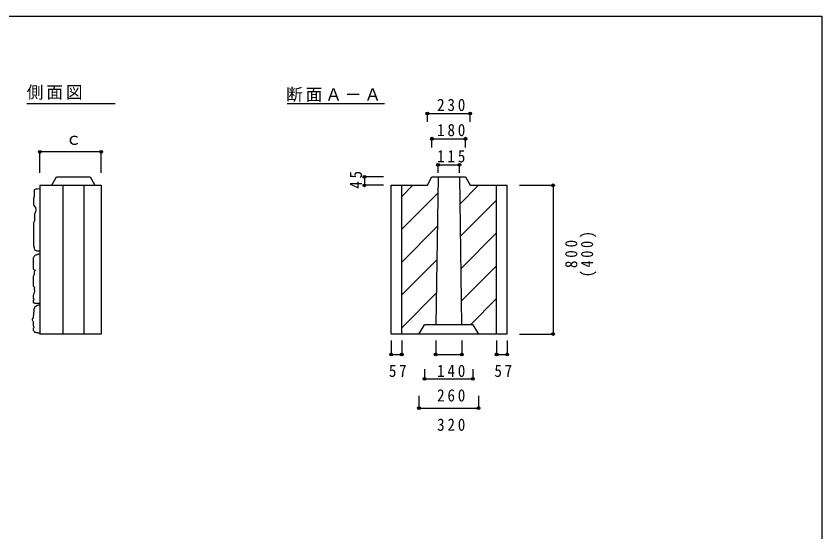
# Model space of a CAD drawing. Units: millimetres, scale not verified. Extents: x -4020 to 4080, y -2880 to 2670.
# Drawn here: x -256 to 4080, y -105 to 2670 of the extents above; entities that cross this region are included whole.
import ezdxf
from ezdxf.enums import TextEntityAlignment as Align

# ---------------------------------------------------------------- set-up
doc = ezdxf.new("R2010")
doc.units = ezdxf.units.MM
doc.header["$LTSCALE"] = 30
doc.header["$PDMODE"] = 32
doc.header["$PDSIZE"] = 15
for name, color, linetype in [('0-1', 7, 'Continuous'), ('0-3', 7, 'Continuous'), ('F-0', 2, 'Continuous')]:
    doc.layers.add(name, color=color, linetype=linetype)
doc.styles.add('ＭＳ ゴシック', font='')
doc.styles.get('ＭＳ ゴシック').set_extended_font_data('MS Gothic')

msp = doc.modelspace()

# ---------------------------------------------------------------- linework, layer by layer
at = {"layer": '0-1'}
for p, q in [((-63.37, 1759.61), (-38.37, 1804.61)), ((-38.37, 1804.61), (141.63, 1804.61)), ((141.63, 1804.61), (166.63, 1759.61)), ((2014.28, 1804.61), (2002.51, 1009.61)), ((2129.27, 1804.61), (2141.04, 1009.61)), ((-150.05, 1738.08), (-159.57, 1735.7)), ((-159.57, 1735.7), (-159.57, 1723.8)), ((-140.53, 1738.08), (-150.05, 1738.08)), ((-131.02, 1740.46), (-140.53, 1738.08)), ((-128.37, 1759.61), (201.63, 1759.61)), ((-128.37, 1759.61), (-128.37, 959.61)), ((-5.37, 1759.61), (-5.37, 959.61)), ((108.63, 1759.61), (108.63, 959.61)), ((201.63, 1759.61), (201.63, 959.61)), ((1761.78, 1759.61), (1956.78, 1759.61)), ((1761.78, 959.61), (1761.78, 1759.61)), ((1818.78, 959.61), (1818.78, 1759.61)), ((1818.78, 1699.9), (1878.49, 1759.61)), ((2131.43, 1659), (2232.04, 1759.61)), ((2186.78, 1759.61), (2386.78, 1759.61)), ((2329.77, 959.61), (2329.77, 1759.61)), ((2386.78, 959.61), (2386.78, 1759.61)), ((-159.57, 1700), (-161.95, 1688.1)), ((-159.57, 1723.8), (-159.57, 1711.9)), ((-159.57, 1711.9), (-159.57, 1700)), ((1818.78, 1523.12), (2012.98, 1717.33)), ((-161.95, 1688.1), (-161.95, 1676.2)), ((-161.95, 1676.2), (-161.95, 1664.3)), ((-161.95, 1664.3), (-161.95, 1652.4)), ((-161.95, 1652.4), (-152.43, 1640.51)), ((2134.01, 1484.8), (2328.82, 1679.61)), ((-152.43, 1616.71), (-157.19, 1604.81)), ((-157.19, 1604.81), (-157.19, 1592.91)), ((-152.43, 1640.51), (-150.05, 1628.61)), ((-150.05, 1628.61), (-152.43, 1616.71)), ((-157.19, 1569.11), (-161.95, 1557.21)), ((-157.19, 1592.91), (-157.19, 1581.01)), ((-157.19, 1581.01), (-157.19, 1569.11)), ((-161.95, 1557.21), (-161.95, 1545.31)), ((-161.95, 1545.31), (-161.95, 1533.41)), ((-161.95, 1533.41), (-161.95, 1521.51)), ((-161.95, 1521.51), (-161.95, 1509.61)), ((1818.78, 1346.35), (2010.33, 1537.9)), ((-161.95, 1509.61), (-161.95, 1497.71)), ((-161.95, 1497.71), (-161.95, 1485.82)), ((-161.95, 1485.82), (-161.95, 1473.92)), ((2136.58, 1310.6), (2329.77, 1503.79)), ((-161.95, 1473.92), (-161.95, 1459.64)), ((-161.95, 1459.64), (-161.95, 1447.74)), ((-161.95, 1447.74), (-161.95, 1435.84)), ((-161.95, 1435.84), (-159.57, 1423.94)), ((-159.57, 1423.94), (-157.19, 1412.04)), ((-157.19, 1412.04), (-145.29, 1407.28)), ((-145.29, 1407.28), (-135.77, 1407.28)), ((-139.47, 1388.13), (-142.26, 1387.43)), ((-136.68, 1388.82), (-139.47, 1388.13)), ((-133.89, 1388.82), (-136.68, 1388.82)), ((-135.77, 1407.28), (-133.4, 1407.28)), ((-130.41, 1388.82), (-133.89, 1388.82)), ((-133.4, 1407.28), (-131.1, 1406.96)), ((-131.1, 1406.96), (-129.71, 1406.96)), ((-164.58, 1353.25), (-165.28, 1349.77)), ((-165.28, 1349.77), (-165.28, 1346.28)), ((-165.28, 1346.28), (-165.28, 1342.79)), ((-163.88, 1357.44), (-164.58, 1353.25)), ((-163.19, 1371.39), (-163.88, 1367.9)), ((-163.88, 1367.9), (-163.88, 1364.41)), ((-163.88, 1364.41), (-163.88, 1360.93)), ((-163.88, 1360.93), (-163.88, 1357.44)), ((-161.09, 1374.87), (-163.19, 1371.39)), ((-158.3, 1377.66), (-161.09, 1374.87)), ((-155.51, 1381.15), (-158.3, 1377.66)), ((-152.72, 1383.24), (-155.51, 1381.15)), ((-149.24, 1384.64), (-152.72, 1383.24)), ((-145.05, 1386.03), (-149.24, 1384.64)), ((-142.26, 1387.43), (-145.05, 1386.03)), ((1818.78, 1169.57), (2007.68, 1358.47)), ((-165.28, 1342.79), (-165.28, 1339.3)), ((-165.28, 1339.3), (-165.28, 1335.12)), ((-165.28, 1335.12), (-165.28, 1331.63)), ((-165.28, 1331.63), (-165.28, 1328.15)), ((-165.28, 1328.15), (-165.28, 1324.66)), ((-165.28, 1324.66), (-165.28, 1321.17)), ((-165.28, 1321.17), (-165.28, 1317.68)), ((-165.28, 1317.68), (-163.88, 1314.2)), ((-163.88, 1314.2), (-163.88, 1310.71)), ((-163.88, 1310.71), (-161.09, 1306.53)), ((-161.09, 1306.53), (-157.61, 1305.83)), ((-157.61, 1305.83), (-154.82, 1303.04)), ((-154.82, 1303.04), (-155.51, 1299.55)), ((2139.16, 1136.4), (2329.77, 1327.02)), ((-163.19, 1273.05), (-165.28, 1268.86)), ((-165.28, 1268.86), (-165.28, 1264.68)), ((-165.28, 1264.68), (-165.28, 1261.19)), ((-165.28, 1261.19), (-165.28, 1257.7)), ((-165.28, 1257.7), (-165.28, 1252.82)), ((-161.79, 1276.53), (-163.19, 1273.05)), ((-159.7, 1280.02), (-161.79, 1276.53)), ((-159, 1283.51), (-159.7, 1280.02)), ((-158.3, 1297.46), (-159, 1293.97)), ((-159, 1293.97), (-159, 1290.48)), ((-159, 1290.48), (-159, 1287)), ((-159, 1287), (-159, 1283.51)), ((-155.51, 1299.55), (-158.3, 1297.46)), ((-165.28, 1252.82), (-165.28, 1249.33)), ((-165.28, 1249.33), (-165.28, 1245.85)), ((-165.28, 1245.85), (-165.28, 1242.36)), ((-165.28, 1242.36), (-165.28, 1238.87)), ((-165.28, 1238.87), (-165.28, 1235.39)), ((-165.28, 1235.39), (-165.28, 1231.9)), ((-165.28, 1231.9), (-165.28, 1228.41)), ((-165.28, 1228.41), (-165.28, 1224.92)), ((-165.28, 1224.92), (-165.28, 1221.44)), ((-165.28, 1221.44), (-163.88, 1217.95)), ((-163.88, 1217.95), (-162.49, 1214.46)), ((-162.49, 1214.46), (-159, 1213.07)), ((-162.49, 1174.01), (-163.19, 1170.52)), ((-161.09, 1177.5), (-162.49, 1174.01)), ((-159, 1180.98), (-161.09, 1177.5)), ((-159, 1213.07), (-156.91, 1209.58)), ((-156.91, 1205.4), (-159, 1201.91)), ((-159, 1201.91), (-159, 1198.42)), ((-159, 1198.42), (-158.3, 1194.93)), ((-158.3, 1187.96), (-159, 1184.47)), ((-159, 1184.47), (-159, 1180.98)), ((-158.3, 1194.93), (-158.3, 1191.45)), ((-158.3, 1191.45), (-158.3, 1187.96)), ((-156.91, 1209.58), (-156.91, 1205.4)), ((1818.78, 992.79), (2005.02, 1179.04)), ((-163.19, 1170.52), (-163.88, 1167.04)), ((-163.88, 1167.04), (-163.88, 1163.55)), ((-163.88, 1163.55), (-163.88, 1160.06)), ((-163.88, 1160.06), (-163.88, 1156.57)), ((-163.88, 1156.57), (-163.88, 1153.09)), ((-163.88, 1153.09), (-161.09, 1149.6)), ((-161.79, 1142.62), (-163.88, 1139.14)), ((-163.88, 1139.14), (-163.88, 1135.65)), ((-163.88, 1135.65), (-163.88, 1132.16)), ((-163.88, 1132.16), (-163.88, 1128.68)), ((-163.88, 1128.68), (-161.09, 1127.98)), ((-161.09, 1146.11), (-161.79, 1142.62)), ((-161.09, 1149.6), (-161.09, 1146.11)), ((-161.09, 1127.98), (-157.61, 1126.58)), ((2189.15, 1009.61), (2329.77, 1150.24)), ((-160.4, 1095.9), (-161.09, 1092.41)), ((-161.09, 1092.41), (-161.09, 1088.92)), ((-161.09, 1088.92), (-161.09, 1084.74)), ((-161.09, 1084.74), (-161.09, 1081.25)), ((-157.61, 1098.69), (-160.4, 1095.9)), ((-157.61, 1126.58), (-154.82, 1125.89)), ((-155.51, 1105.66), (-157.61, 1102.17)), ((-157.61, 1102.17), (-157.61, 1098.69)), ((-152.72, 1107.75), (-155.51, 1105.66)), ((-154.82, 1125.89), (-152.03, 1125.89)), ((-149.93, 1108.45), (-152.72, 1107.75)), ((-152.03, 1125.89), (-148.54, 1125.89)), ((-147.14, 1111.24), (-149.93, 1108.45)), ((-148.54, 1125.89), (-145.75, 1125.89)), ((-144.35, 1111.94), (-147.14, 1111.24)), ((-145.75, 1125.89), (-142.96, 1125.19)), ((-141.56, 1113.33), (-144.35, 1111.94)), ((-142.96, 1125.19), (-139.47, 1125.19)), ((-138.77, 1114.73), (-141.56, 1113.33)), ((-139.47, 1125.19), (-136.68, 1125.19)), ((-135.99, 1115.42), (-138.77, 1114.73)), ((-136.68, 1125.19), (-133.89, 1125.19)), ((-133.2, 1115.42), (-135.99, 1115.42)), ((-133.89, 1125.19), (-130.41, 1125.19)), ((-129.71, 1116.12), (-133.2, 1115.42)), ((-167.37, 1042.89), (-169.46, 1039.4)), ((-164.58, 1044.98), (-167.37, 1042.89)), ((-163.88, 1048.47), (-164.58, 1044.98)), ((-163.19, 1058.93), (-163.88, 1055.44)), ((-163.88, 1055.44), (-163.88, 1051.96)), ((-163.88, 1051.96), (-163.88, 1048.47)), ((-162.49, 1073.58), (-163.19, 1069.39)), ((-163.19, 1069.39), (-163.19, 1065.91)), ((-163.19, 1065.91), (-163.19, 1062.42)), ((-163.19, 1062.42), (-163.19, 1058.93)), ((-161.09, 1077.06), (-162.49, 1073.58)), ((-161.09, 1081.25), (-161.09, 1077.06)), ((-169.46, 1039.4), (-169.46, 1035.92)), ((-169.46, 1035.92), (-168.76, 1032.43)), ((-168.76, 1032.43), (-165.97, 1031.03)), ((-165.97, 1031.03), (-165.28, 1027.55)), ((-165.28, 1027.55), (-165.28, 1023.36)), ((-165.28, 1023.36), (-165.28, 1019.18)), ((-165.28, 1019.18), (-164.58, 1015.69)), ((-164.58, 1015.69), (-164.58, 1012.2)), ((-164.58, 1012.2), (-163.88, 1008.02)), ((-163.88, 1008.02), (-163.88, 1004.53)), ((-163.88, 1004.53), (-162.49, 1001.04)), ((-162.49, 1001.04), (-161.09, 997.56)), ((-161.09, 997.56), (-161.09, 994.07)), ((1911.78, 959.61), (1941.77, 1009.61)), ((2201.77, 1009.61), (1941.77, 1009.61)), ((2201.77, 1009.61), (2231.77, 959.61)), ((-163.88, 987.09), (-164.58, 983.61)), ((-164.58, 983.61), (-163.88, 980.82)), ((-162.49, 990.58), (-163.88, 987.09)), ((-163.88, 980.82), (-161.79, 977.33)), ((-161.09, 994.07), (-162.49, 990.58)), ((-161.79, 977.33), (-159.7, 973.84)), ((-159.7, 973.84), (-157.61, 970.36)), ((-157.61, 970.36), (-154.82, 969.66)), ((-154.82, 969.66), (-151.33, 968.96)), ((-151.33, 968.96), (-147.84, 968.26)), ((-147.84, 968.26), (-145.05, 967.57)), ((-145.05, 967.57), (-142.26, 966.87)), ((-142.26, 966.87), (-139.47, 966.17)), ((-139.47, 966.17), (-136.68, 965.47)), ((-136.68, 965.47), (-133.89, 965.47)), ((-133.89, 965.47), (-131.1, 965.47)), ((-131.1, 965.47), (-129.01, 965.47)), ((201.63, 959.61), (-128.37, 959.61)), ((2386.78, 959.61), (1761.78, 959.61))]:
    msp.add_line(p, q, dxfattribs=at)
msp.add_lwpolyline([(1956.78, 1759.61), (1981.78, 1804.61), (2161.78, 1804.61), (2186.78, 1759.61)], dxfattribs=at)
at = {"layer": '0-3'}
for p, q in [((-199.3, 2199.44), (276.39, 2199.44)), ((1202.49, 2199.44), (1726.05, 2199.44)), ((201.63, 1939.19), (-128.37, 1939.19)), ((-128.37, 1826.09), (-128.37, 1939.19)), ((201.63, 1826.09), (201.63, 1939.19))]:
    msp.add_line(p, q, dxfattribs=at)
at = {"layer": '0-3', "color": 4}
for p, q in [((1956.78, 2145.98), (2186.78, 2145.98)), ((1956.78, 2100.83), (1956.78, 2145.98)), ((2186.78, 2100.83), (2186.78, 2145.98)), ((1981.78, 2010.53), (2161.78, 2010.53)), ((1981.78, 1962.56), (1981.78, 2010.53)), ((2161.78, 1962.56), (2161.78, 2010.53)), ((2014.28, 1869.43), (2129.27, 1869.43)), ((2014.28, 1827.1), (2014.28, 1869.43)), ((2129.27, 1827.1), (2129.27, 1869.43)), ((1617.85, 1804.61), (1617.85, 1759.61)), ((1720.32, 1804.61), (1617.85, 1804.61)), ((1720.32, 1759.61), (1617.85, 1759.61)), ((2452.41, 1759.61), (2633.27, 1759.61)), ((2633.27, 1759.61), (2633.27, 959.61)), ((2452.41, 959.61), (2633.27, 959.61)), ((1761.78, 924.35), (1761.78, 850.19)), ((1818.78, 924.35), (1818.78, 850.19)), ((2001.78, 924.35), (2001.78, 850.19)), ((2141.78, 924.35), (2141.78, 850.19)), ((2329.77, 924.35), (2329.77, 850.19)), ((2386.78, 924.35), (2386.78, 850.19)), ((1761.78, 850.19), (1818.78, 850.19)), ((2001.78, 850.19), (2141.78, 850.19)), ((2329.77, 850.19), (2386.78, 850.19)), ((1941.77, 770.25), (1941.77, 718.33)), ((2201.77, 770.25), (2201.77, 718.33)), ((1941.77, 718.33), (2201.77, 718.33)), ((1911.78, 627.31), (1911.78, 560.57)), ((2231.77, 627.31), (2231.77, 560.57)), ((1911.78, 560.57), (2231.77, 560.57))]:
    msp.add_line(p, q, dxfattribs=at)
for p in [(1956.78, 2145.98), (2186.78, 2145.98), (1981.78, 2010.53), (2161.78, 2010.53), (2014.28, 1869.43), (2129.27, 1869.43), (1617.85, 1804.61), (1617.85, 1759.61), (2633.27, 1759.61), (2633.27, 959.61), (1761.78, 850.19), (1818.78, 850.19), (2001.78, 850.19), (2141.78, 850.19), (2329.77, 850.19), (2386.78, 850.19), (1941.77, 718.33), (2201.77, 718.33), (1911.78, 560.57), (2231.77, 560.57)]:
    msp.add_point(p, dxfattribs=at)
at = {"layer": '0-3'}
for p in [(-128.37, 1939.19), (201.63, 1939.19)]:
    msp.add_point(p, dxfattribs=at)
at = {"layer": 'F-0'}
for p, q in [((-4020, 2670), (4080, 2670)), ((4080, 2670), (4080, -2880))]:
    msp.add_line(p, q, dxfattribs=at)

# ---------------------------------------------------------------- texts
at = {"layer": '0-3', "style": 'ＭＳ ゴシック'}
msp.add_text('ｃ', height=65.98, dxfattribs=at).set_placement((8.33, 1957.49), align=Align.BOTTOM_LEFT)
at = {"layer": '0-3', "char_height": 65.98, "attachment_point": 7, "style": 'ＭＳ ゴシック'}
for s, insert in [('\\T1.17;側面図', (-199.3, 2220.19)), ('\\T1.17;断面Ａ－Ａ', (1196.7, 2207.27)), ('\\T1.38;\\W0.9;230', (2009.28, 2158.48)), ('\\T1.38;\\W0.9;180', (2009.28, 2023.03)), ('\\T1.38;\\W0.9;115', (2009.28, 1881.93)), ('\\T1.36;\\W0.9;57', (1749.65, 727.5)), ('\\T1.38;\\W0.9;140', (2009.28, 727.5)), ('\\T1.36;\\W0.9;57', (2317.65, 727.5)), ('\\T1.38;\\W0.9;260', (2009.28, 595.65)), ('\\T1.38;\\W0.9;320', (2009.28, 437.88))]:
    msp.add_mtext(s, dxfattribs=dict(at, insert=insert))
at = {"layer": '0-3', "char_height": 65.98, "attachment_point": 7, "rotation": 90, "style": 'ＭＳ ゴシック'}
for s, insert in [('\\T1.36;\\W0.9;45', (1605.35, 1741.49)), ('\\T1.38;\\W0.85;(400)', (2866.24, 1264.77)), ('\\T1.38;\\W0.9;800', (2764.73, 1314.12))]:
    msp.add_mtext(s, dxfattribs=dict(at, insert=insert))

doc.saveas('drawing.dxf')
